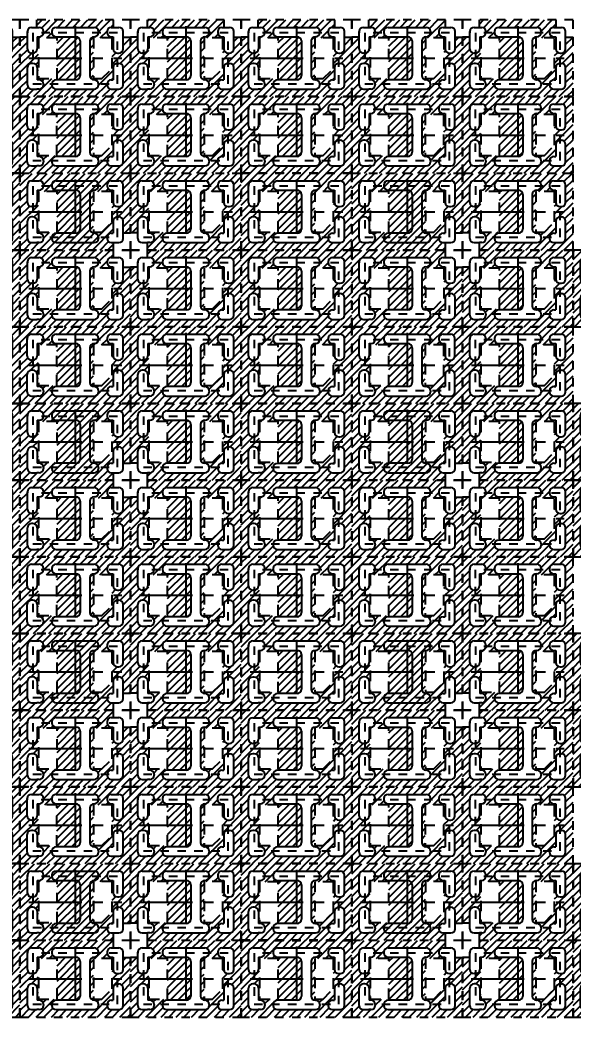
# Model space of a CAD drawing. Extents: x -1398 to -1114, y 27 to 158.
# Drawn here: x -1351.11 to -1344.58, y 118.61 to 130.37 of the extents above; entities that cross this region are included whole.
import ezdxf

# ---------------------------------------------------------------- set-up
doc = ezdxf.new("R2010")
doc.units = 0
doc.header["$LTSCALE"] = 0.5
for name, pattern in [('CENTER', [2, 1.25, -0.25, 0.25, -0.25]), ('HIDDEN', [0.375, 0.25, -0.125]), ('HIDDEN2', [0.1875, 0.125, -0.0625])]:
    doc.linetypes.add(name, pattern=pattern)
for name, color, linetype in [('B', 5, 'Continuous'), ('C', 1, 'CENTER'), ('DIM', 7, 'Continuous'), ('H', 4, 'HIDDEN'), ('hatch', 7, 'CENTER'), ('HATCH O-L', 7, 'HIDDEN2'), ('PACKAGE OL', 51, 'HIDDEN2'), ('圖', 7, 'Continuous')]:
    doc.layers.add(name, color=color, linetype=linetype)
doc.styles.get("Standard").update_dxf_attribs({"font": 'ROMANS.SHX'})
doc.dimstyles.new('DIM 1', dxfattribs={"dimtxt": 1.5, "dimasz": 1.5, "dimexe": 1.5, "dimexo": 1.5, "dimgap": 1.5, "dimtad": 0, "dimtih": 1, "dimtoh": 1, "dimdec": 4, "dimzin": 1, "dimdsep": 46, "dimtxsty": 'STANDARD', "dimcen": 1.5, "dimclrd": 256, "dimclre": 256, "dimclrt": 256, "dimadec": 0, "dimazin": 2, "dimtfac": 1, "dimtdec": 4, "dimtmove": 0, "dimatfit": 3, "dimfxl": 1, "dimarcsym": 0})

# ---------------------------------------------------------------- blocks, each defined once
blk = doc.blocks.new('*D8')
at = {"layer": 'Defpoints', "color": 0, "transparency": 16777216}
for p in [(51.758, -773.897), (9.016, -811.397), (22.557, -811.397)]:
    blk.add_point(p, dxfattribs=at)
at = {"layer": 'DIM', "lineweight": -2, "transparency": 16777216}
blk.add_line((21.057, -811.397), (9.016, -811.397), dxfattribs=at)
at = {"layer": 'DIM', "color": 0, "transparency": 16777216, "insert": (3.801, -811.397), "char_height": 1.5, "attachment_point": 5}
blk.add_mtext('37.500', dxfattribs=at)
blk = doc.blocks.new('*D10')
at = {"layer": 'Defpoints', "color": 0, "transparency": 16777216}
for p in [(51.758, -773.897), (9.018, -781.647), (17.883, -781.647)]:
    blk.add_point(p, dxfattribs=at)
at = {"layer": 'DIM', "lineweight": -2, "transparency": 16777216}
blk.add_line((16.383, -781.647), (9.018, -781.647), dxfattribs=at)
at = {"layer": 'DIM', "color": 0, "transparency": 16777216, "insert": (4.518, -781.647), "char_height": 1.5, "attachment_point": 5}
blk.add_mtext('7.750', dxfattribs=at)
blk = doc.blocks.new('*D11')
at = {"layer": 'Defpoints', "color": 0, "transparency": 16777216}
for p in [(51.758, -773.897), (9.127, -797.647), (17.883, -797.647)]:
    blk.add_point(p, dxfattribs=at)
at = {"layer": 'DIM', "lineweight": -2, "transparency": 16777216}
blk.add_line((16.383, -797.647), (9.127, -797.647), dxfattribs=at)
at = {"layer": 'DIM', "color": 0, "transparency": 16777216, "insert": (3.912, -797.647), "char_height": 1.5, "attachment_point": 5}
blk.add_mtext('23.750', dxfattribs=at)
blk = doc.blocks.new('*D12')
at = {"layer": 'Defpoints', "color": 0, "transparency": 16777216}
for p in [(51.758, -773.897), (8.976, -803.897), (17.883, -803.897)]:
    blk.add_point(p, dxfattribs=at)
at = {"layer": 'DIM', "lineweight": -2, "transparency": 16777216}
blk.add_line((16.383, -803.897), (8.976, -803.897), dxfattribs=at)
at = {"layer": 'DIM', "color": 0, "transparency": 16777216, "insert": (3.762, -803.897), "char_height": 1.5, "attachment_point": 5}
blk.add_mtext('30.000', dxfattribs=at)
blk = doc.blocks.new('*D13')
at = {"layer": 'Defpoints', "color": 0, "transparency": 16777216}
for p in [(51.758, -773.897), (8.838, -818.897), (17.883, -818.897)]:
    blk.add_point(p, dxfattribs=at)
at = {"layer": 'DIM', "lineweight": -2, "transparency": 16777216}
blk.add_line((16.383, -818.897), (8.838, -818.897), dxfattribs=at)
at = {"layer": 'DIM', "color": 0, "transparency": 16777216, "insert": (3.623, -818.897), "char_height": 1.5, "attachment_point": 5}
blk.add_mtext('45.000', dxfattribs=at)
blk = doc.blocks.new('*D14')
at = {"layer": 'Defpoints', "color": 0, "transparency": 16777216}
for p in [(51.758, -773.897), (9.115, -825.147), (17.883, -825.147)]:
    blk.add_point(p, dxfattribs=at)
at = {"layer": 'DIM', "lineweight": -2, "transparency": 16777216}
blk.add_line((16.383, -825.147), (9.115, -825.147), dxfattribs=at)
at = {"layer": 'DIM', "color": 0, "transparency": 16777216, "insert": (3.901, -825.147), "char_height": 1.5, "attachment_point": 5}
blk.add_mtext('51.250', dxfattribs=at)
blk = doc.blocks.new('*D15')
at = {"layer": 'Defpoints', "color": 0, "transparency": 16777216}
for p in [(51.758, -773.897), (8.92, -841.147), (17.883, -841.147)]:
    blk.add_point(p, dxfattribs=at)
at = {"layer": 'DIM', "lineweight": -2, "transparency": 16777216}
blk.add_line((16.383, -841.147), (8.92, -841.147), dxfattribs=at)
at = {"layer": 'DIM', "color": 0, "transparency": 16777216, "insert": (3.742, -841.147), "char_height": 1.5, "attachment_point": 5}
blk.add_mtext('67.250', dxfattribs=at)
blk = doc.blocks.new('*D16')
at = {"layer": 'Defpoints', "color": 0, "transparency": 16777216}
for p in [(51.758, -773.897), (9.166, -848.897), (50.758, -848.897)]:
    blk.add_point(p, dxfattribs=at)
at = {"layer": 'DIM', "lineweight": -2, "transparency": 16777216}
blk.add_line((49.258, -848.897), (9.166, -848.897), dxfattribs=at)
at = {"layer": 'DIM', "color": 0, "transparency": 16777216, "insert": (3.951, -848.897), "char_height": 1.5, "attachment_point": 5}
blk.add_mtext('75.000', dxfattribs=at)
blk = doc.blocks.new('*D30')
at = {"layer": 'Defpoints', "color": 0, "transparency": 16777216}
for p in [(51.758, -773.897), (18.772, -850.397), (8.916, -851.747)]:
    blk.add_point(p, dxfattribs=at)
at = {"layer": 'DIM', "lineweight": -2, "transparency": 16777216}
for p, q in [((14.916, -850.397), (11.916, -851.747)), ((17.272, -850.397), (14.916, -850.397)), ((11.916, -851.747), (8.916, -851.747))]:
    blk.add_line(p, q, dxfattribs=at)
at = {"layer": 'DIM', "transparency": 16777216, "insert": (3.701, -851.747), "char_height": 1.5, "attachment_point": 5}
blk.add_mtext('76.500', dxfattribs=at)
blk = doc.blocks.new('*D34')
at = {"layer": 'Defpoints', "color": 0, "transparency": 16777216}
for p in [(51.758, -759.4), (51.758, -771.992), (51.758, -810.492)]:
    blk.add_point(p, dxfattribs=at)
at = {"layer": 'DIM', "lineweight": -2, "transparency": 16777216}
blk.add_line((51.758, -770.492), (51.758, -759.4), dxfattribs=at)
at = {"layer": 'DIM', "transparency": 16777216, "insert": (51.758, -754.9), "char_height": 1.5, "attachment_point": 5, "rotation": 90}
blk.add_mtext('0.000', dxfattribs=at)
blk = doc.blocks.new('DFN1006-2L PACKAGE')
at = {"layer": 'hatch'}
h = blk.add_hatch(dxfattribs=at)
h.set_pattern_fill('ANSI31', color=256, scale=0.02)
h.set_pattern_definition([(45, (528.53349, -41.65396), (-0.0449012806, 0.0449012806), [])])
h.paths.add_polyline_path([(1.205, 0.102), (-0.1, 0.102), (-0.1, -0.803), (1.205, -0.803)])
h.paths.add_polyline_path([(0.037, -0.411), (0.053, -0.411, -0.414214), (0.103, -0.461), (0.103, -0.605), (0.127, -0.605, -0.414214), (0.177, -0.655), (0.177, -0.666, -0.414214), (0.127, -0.716), (0.1, -0.716), (0.037, -0.716, -0.414214), (-0.013, -0.666), (-0.013, -0.461, -0.414214)], flags=16)
h.paths.add_polyline_path([(-0.013, -0.241), (-0.013, -0.036, -0.414214), (0.037, 0.014), (0.127, 0.014, -0.414214), (0.177, -0.036), (0.177, -0.047, -0.414214), (0.127, -0.097), (0.103, -0.097), (0.103, -0.241, -0.414214), (0.053, -0.291), (0.037, -0.291, -0.414214)], flags=16)
h.paths.add_polyline_path([(0.117, -0.111), (0.337, -0.111), (0.337, -0.591), (0.117, -0.591)], flags=16)
h.paths.add_polyline_path([(0.327, -0.605), (0.561, -0.605, 0.414214), (0.611, -0.555), (0.611, -0.147, 0.414214), (0.561, -0.097), (0.327, -0.097, -0.414214), (0.277, -0.047), (0.277, -0.036, -0.414214), (0.327, 0.014), (0.777, 0.014, -0.414214), (0.827, -0.036), (0.827, -0.047, -0.414214), (0.777, -0.097), (0.774, -0.097, 0.414214), (0.724, -0.147), (0.724, -0.555, 0.423299), (0.776, -0.605, -0.423025), (0.827, -0.655), (0.827, -0.666, -0.414214), (0.777, -0.716), (0.327, -0.716, -0.414214), (0.277, -0.666), (0.277, -0.655, -0.414214)], flags=16)
h.paths.add_polyline_path([(0.767, -0.111), (0.987, -0.111), (0.987, -0.471), (0.867, -0.591), (0.767, -0.591)], flags=16)
h.paths.add_polyline_path([(0.977, -0.605), (1.001, -0.605), (1.001, -0.461, -0.414214), (1.051, -0.411), (1.067, -0.411, -0.414214), (1.117, -0.461), (1.117, -0.666, -0.414214), (1.067, -0.716), (1.005, -0.716), (0.977, -0.716, -0.414214), (0.927, -0.666), (0.927, -0.655, -0.414214)], flags=16)
h.paths.add_polyline_path([(0.927, -0.047), (0.927, -0.036, -0.414214), (0.977, 0.014), (1.067, 0.014, -0.414214), (1.117, -0.036), (1.117, -0.241, -0.414214), (1.067, -0.291), (1.051, -0.291, -0.414214), (1.001, -0.241), (1.001, -0.097), (0.977, -0.097, -0.414214)], flags=16)
at = {"layer": 'B'}
for p, q in [((0.037, 0.014), (0.127, 0.014)), ((0.327, 0.014), (0.777, 0.014)), ((0.977, 0.014), (1.067, 0.014)), ((-0.013, -0.241), (-0.013, -0.036)), ((-0.013, -0.036), (-0.013, -0.05)), ((0.103, -0.097), (0.103, -0.241)), ((0.103, -0.097), (0.127, -0.097)), ((0.177, -0.036), (0.177, -0.047)), ((0.277, -0.036), (0.277, -0.047)), ((0.327, -0.097), (0.561, -0.097)), ((0.774, -0.097), (0.777, -0.097)), ((0.827, -0.036), (0.827, -0.047)), ((0.927, -0.036), (0.927, -0.047)), ((0.977, -0.097), (1.001, -0.097)), ((1.001, -0.097), (1.001, -0.241)), ((1.117, -0.241), (1.117, -0.036)), ((0.611, -0.147), (0.611, -0.555)), ((0.724, -0.147), (0.724, -0.555)), ((0.053, -0.291), (0.037, -0.291)), ((0.052, -0.291), (0.052, -0.291)), ((1.051, -0.291), (1.067, -0.291)), ((1.052, -0.291), (1.052, -0.291)), ((-0.013, -0.666), (-0.013, -0.461)), ((0.053, -0.411), (0.037, -0.411)), ((0.052, -0.411), (0.052, -0.411)), ((0.103, -0.461), (0.103, -0.605)), ((1.001, -0.461), (1.001, -0.605)), ((1.051, -0.411), (1.067, -0.411)), ((1.052, -0.411), (1.052, -0.411)), ((1.117, -0.666), (1.117, -0.461)), ((0.127, -0.605), (0.103, -0.605)), ((0.177, -0.655), (0.177, -0.666)), ((0.277, -0.655), (0.277, -0.666)), ((0.561, -0.605), (0.327, -0.605)), ((0.774, -0.605), (0.777, -0.605)), ((0.827, -0.655), (0.827, -0.666)), ((0.927, -0.655), (0.927, -0.666)), ((0.977, -0.605), (1.001, -0.605)), ((0.037, -0.716), (0.1, -0.716)), ((0.127, -0.716), (0.1, -0.716)), ((0.327, -0.716), (0.777, -0.716)), ((0.977, -0.716), (1.005, -0.716)), ((1.005, -0.716), (1.067, -0.716))]:
    blk.add_line(p, q, dxfattribs=at)
for centre, start, end in [((0.037, -0.036), 90, 180), ((0.127, -0.036), 0, 90), ((0.327, -0.036), 90, 180), ((0.777, -0.036), 0, 90), ((0.977, -0.036), 90, 180), ((1.067, -0.036), 0, 90), ((0.127, -0.047), 270, 0), ((0.327, -0.047), 180, 270), ((0.561, -0.147), 0, 90), ((0.774, -0.147), 90, 180), ((0.777, -0.047), 270, 0), ((0.977, -0.047), 180, 270), ((0.037, -0.241), 180, 270), ((0.053, -0.241), 270, 0), ((1.051, -0.241), 180, 270), ((1.067, -0.241), 270, 0), ((0.037, -0.461), 90, 180), ((0.053, -0.461), 0, 90), ((1.051, -0.461), 90, 180), ((1.067, -0.461), 0, 90), ((0.561, -0.555), 270, 0), ((0.774, -0.555), 180, 270), ((0.037, -0.666), 180, 270), ((0.127, -0.655), 0, 90), ((0.127, -0.666), 270, 0), ((0.327, -0.655), 90, 180), ((0.327, -0.666), 180, 270), ((0.777, -0.655), 0, 90), ((0.777, -0.666), 270, 0), ((0.977, -0.655), 90, 180), ((0.977, -0.666), 180, 270), ((1.067, -0.666), 270, 0)]:
    blk.add_arc(centre, 0.05, start, end, dxfattribs=at)
at = {"layer": 'C'}
for p, q in [((0.552, 0.029), (0.552, -0.731)), ((0.005, -0.351), (1.1, -0.351))]:
    blk.add_line(p, q, dxfattribs=at)
at = {"layer": 'H'}
for points in [[(0.337, -0.591), (0.337, -0.111), (0.117, -0.111), (0.117, -0.591)], [(0.867, -0.591), (0.987, -0.471), (0.987, -0.111), (0.767, -0.111), (0.767, -0.591)]]:
    blk.add_lwpolyline(points, close=True, dxfattribs=at)
at = {"layer": 'HATCH O-L'}
blk.add_lwpolyline([(-0.1, 0.102), (-0.1, -0.803), (1.205, -0.803), (1.205, 0.102), (-0.1, 0.102)], dxfattribs=at)
at = {"layer": 'PACKAGE OL'}
blk.add_lwpolyline([(1.052, -0.651), (1.052, -0.051), (0.052, -0.051), (0.052, -0.651)], close=True, dxfattribs=at)
blk = doc.blocks.new('2 UPPER CROSS REF')
at = {"layer": 'hatch'}
h = blk.add_hatch(dxfattribs=at)
h.set_pattern_fill('ANSI31', color=256, scale=0.02)
h.set_pattern_definition([(45, (581.53627, -37.999183), (-0.0449012806, 0.0449012806), [])])
h.paths.add_polyline_path([(-0.375, 0.315), (-0.375, 0.304, -0.414214), (-0.425, 0.254), (-0.449, 0.254), (-0.449, 0.11, -0.414214), (-0.499, 0.06), (-0.515, 0.06, -0.414214), (-0.565, 0.11), (-0.565, 0.251), (-0.652, 0.251), (-0.652, -0.452), (0.652, -0.452), (0.652, 0.251), (0.565, 0.251), (0.565, 0.11, -0.414214), (0.515, 0.06), (0.499, 0.06, -0.414214), (0.449, 0.11), (0.449, 0.254), (0.425, 0.254, -0.414214), (0.375, 0.304), (0.375, 0.315, -0.414214), (0.425, 0.365), (0.452, 0.365), (0.452, 0.452), (-0.452, 0.452), (-0.452, 0.365), (-0.425, 0.365, -0.414214)])
h.paths.add_polyline_path([(-0.225, 0.365), (0.225, 0.365, -0.414214), (0.275, 0.315), (0.275, 0.304, -0.414214), (0.225, 0.254), (0.222, 0.254, 0.414214), (0.172, 0.204), (0.172, -0.204, 0.423299), (0.224, -0.254, -0.423025), (0.275, -0.304), (0.275, -0.315, -0.414214), (0.225, -0.365), (-0.225, -0.365, -0.414214), (-0.275, -0.315), (-0.275, -0.304, -0.414214), (-0.225, -0.254), (0.009, -0.254, 0.414214), (0.059, -0.204), (0.059, 0.204, 0.414214), (0.009, 0.254), (-0.225, 0.254, -0.414214), (-0.275, 0.304), (-0.275, 0.315, -0.414214)], flags=16)
h.paths.add_polyline_path([(-0.215, 0.24), (-0.215, -0.24), (-0.435, -0.24), (-0.435, 0.24)], flags=16)
h.paths.add_polyline_path([(-0.449, -0.11), (-0.449, -0.254), (-0.425, -0.254, -0.414214), (-0.375, -0.304), (-0.375, -0.315, -0.414214), (-0.425, -0.365), (-0.452, -0.365), (-0.515, -0.365, -0.414214), (-0.565, -0.315), (-0.565, -0.11, -0.414214), (-0.515, -0.06), (-0.499, -0.06, -0.414214)], flags=16)
h.paths.add_polyline_path([(0.215, 0.24), (0.435, 0.24), (0.435, -0.12), (0.315, -0.24), (0.215, -0.24)], flags=16)
h.paths.add_polyline_path([(0.499, -0.06), (0.515, -0.06, -0.414214), (0.565, -0.11), (0.565, -0.315, -0.414214), (0.515, -0.365), (0.452, -0.365), (0.425, -0.365, -0.414214), (0.375, -0.315), (0.375, -0.304, -0.414214), (0.425, -0.254), (0.449, -0.254), (0.449, -0.11, -0.414214)], flags=16)
at = {"layer": 'B'}
for p, q in [((-0.515, 0.365), (-0.425, 0.365)), ((-0.225, 0.365), (0.225, 0.365)), ((0.425, 0.365), (0.515, 0.365)), ((-0.565, 0.11), (-0.565, 0.315)), ((-0.565, 0.315), (-0.565, 0.301)), ((-0.449, 0.254), (-0.449, 0.11)), ((-0.449, 0.254), (-0.425, 0.254)), ((-0.375, 0.315), (-0.375, 0.304)), ((-0.275, 0.315), (-0.275, 0.304)), ((-0.225, 0.254), (0.009, 0.254)), ((0.222, 0.254), (0.225, 0.254)), ((0.275, 0.315), (0.275, 0.304)), ((0.375, 0.315), (0.375, 0.304)), ((0.425, 0.254), (0.449, 0.254)), ((0.449, 0.254), (0.449, 0.11)), ((0.565, 0.11), (0.565, 0.315)), ((0.059, 0.204), (0.059, -0.204)), ((0.172, 0.204), (0.172, -0.204)), ((-0.499, 0.06), (-0.515, 0.06)), ((-0.5, 0.06), (-0.5, 0.06)), ((0.499, 0.06), (0.515, 0.06)), ((0.5, 0.06), (0.5, 0.06)), ((-0.565, -0.315), (-0.565, -0.11)), ((-0.499, -0.06), (-0.515, -0.06)), ((-0.5, -0.06), (-0.5, -0.06)), ((-0.449, -0.11), (-0.449, -0.254)), ((0.449, -0.11), (0.449, -0.254)), ((0.499, -0.06), (0.515, -0.06)), ((0.5, -0.06), (0.5, -0.06)), ((0.565, -0.315), (0.565, -0.11)), ((-0.425, -0.254), (-0.449, -0.254)), ((-0.375, -0.304), (-0.375, -0.315)), ((-0.275, -0.304), (-0.275, -0.315)), ((0.009, -0.254), (-0.225, -0.254)), ((0.222, -0.254), (0.225, -0.254)), ((0.275, -0.304), (0.275, -0.315)), ((0.375, -0.304), (0.375, -0.315)), ((0.425, -0.254), (0.449, -0.254)), ((-0.515, -0.365), (-0.452, -0.365)), ((-0.425, -0.365), (-0.452, -0.365)), ((-0.225, -0.365), (0.225, -0.365)), ((0.425, -0.365), (0.452, -0.365)), ((0.452, -0.365), (0.515, -0.365))]:
    blk.add_line(p, q, dxfattribs=at)
for centre, start, end in [((-0.515, 0.315), 90, 180), ((-0.425, 0.315), 0, 90), ((-0.225, 0.315), 90, 180), ((0.225, 0.315), 0, 90), ((0.425, 0.315), 90, 180), ((0.515, 0.315), 0, 90), ((-0.425, 0.304), 270, 0), ((-0.225, 0.304), 180, 270), ((0.009, 0.204), 0, 90), ((0.222, 0.204), 90, 180), ((0.225, 0.304), 270, 0), ((0.425, 0.304), 180, 270), ((-0.515, 0.11), 180, 270), ((-0.499, 0.11), 270, 0), ((0.499, 0.11), 180, 270), ((0.515, 0.11), 270, 0), ((-0.515, -0.11), 90, 180), ((-0.499, -0.11), 0, 90), ((0.499, -0.11), 90, 180), ((0.515, -0.11), 0, 90), ((0.009, -0.204), 270, 0), ((0.222, -0.204), 180, 270), ((-0.515, -0.315), 180, 270), ((-0.425, -0.304), 0, 90), ((-0.425, -0.315), 270, 0), ((-0.225, -0.304), 90, 180), ((-0.225, -0.315), 180, 270), ((0.225, -0.304), 0, 90), ((0.225, -0.315), 270, 0), ((0.425, -0.304), 90, 180), ((0.425, -0.315), 180, 270), ((0.515, -0.315), 270, 0)]:
    blk.add_arc(centre, 0.05, start, end, dxfattribs=at)
at = {"layer": 'C'}
for p, q in [((0, 0.38), (0, -0.38)), ((-0.548, 0), (0.548, 0))]:
    blk.add_line(p, q, dxfattribs=at)
at = {"layer": 'H', "color": 6}
for p, q in [((-0.452, 0.365), (-0.452, 0.452)), ((0.452, 0.365), (0.452, 0.452)), ((-0.565, 0.251), (-0.652, 0.251)), ((0.565, 0.251), (0.652, 0.251))]:
    blk.add_line(p, q, dxfattribs=at)
at = {"layer": 'H'}
for points in [[(-0.215, -0.24), (-0.215, 0.24), (-0.435, 0.24), (-0.435, -0.24)], [(0.315, -0.24), (0.435, -0.12), (0.435, 0.24), (0.215, 0.24), (0.215, -0.24)]]:
    blk.add_lwpolyline(points, close=True, dxfattribs=at)
at = {"layer": 'HATCH O-L'}
blk.add_lwpolyline([(-0.652, 0.452), (-0.652, -0.452), (0.652, -0.452), (0.652, 0.452), (-0.652, 0.452)], dxfattribs=at)
at = {"layer": 'PACKAGE OL'}
blk.add_lwpolyline([(0.5, -0.3), (0.5, 0.3), (-0.5, 0.3), (-0.5, -0.3)], close=True, dxfattribs=at)
blk = doc.blocks.new('UPPER RIGHT CROSS')
at = {"layer": 'hatch'}
h = blk.add_hatch(dxfattribs=at)
h.set_pattern_fill('ANSI31', color=256, scale=0.02)
h.set_pattern_definition([(45, (579.97371, -40.20884), (-0.0449012806, 0.0449012806), [])])
h.paths.add_polyline_path([(-0.652, 0.452), (-0.652, -0.452), (0.652, -0.452), (0.652, 0.251), (0.565, 0.251), (0.565, 0.11, -0.414214), (0.515, 0.06), (0.499, 0.06, -0.414214), (0.449, 0.11), (0.449, 0.254), (0.425, 0.254, -0.414214), (0.375, 0.304), (0.375, 0.315, -0.414214), (0.425, 0.365), (0.452, 0.365), (0.452, 0.452)])
h.paths.add_polyline_path([(-0.375, 0.315), (-0.375, 0.304, -0.414214), (-0.425, 0.254), (-0.449, 0.254), (-0.449, 0.11, -0.414214), (-0.499, 0.06), (-0.515, 0.06, -0.414214), (-0.565, 0.11), (-0.565, 0.315, -0.414214), (-0.515, 0.365), (-0.425, 0.365, -0.414214)], flags=16)
h.paths.add_polyline_path([(-0.225, 0.365), (0.225, 0.365, -0.414214), (0.275, 0.315), (0.275, 0.304, -0.414214), (0.225, 0.254), (0.222, 0.254, 0.414214), (0.172, 0.204), (0.172, -0.204, 0.423299), (0.224, -0.254, -0.423025), (0.275, -0.304), (0.275, -0.315, -0.414214), (0.225, -0.365), (-0.225, -0.365, -0.414214), (-0.275, -0.315), (-0.275, -0.304, -0.414214), (-0.225, -0.254), (0.009, -0.254, 0.414214), (0.059, -0.204), (0.059, 0.204, 0.414214), (0.009, 0.254), (-0.225, 0.254, -0.414214), (-0.275, 0.304), (-0.275, 0.315, -0.414214)], flags=16)
h.paths.add_polyline_path([(-0.215, 0.24), (-0.215, -0.24), (-0.435, -0.24), (-0.435, 0.24)], flags=16)
h.paths.add_polyline_path([(-0.449, -0.11), (-0.449, -0.254), (-0.425, -0.254, -0.414214), (-0.375, -0.304), (-0.375, -0.315, -0.414214), (-0.425, -0.365), (-0.452, -0.365), (-0.515, -0.365, -0.414214), (-0.565, -0.315), (-0.565, -0.11, -0.414214), (-0.515, -0.06), (-0.499, -0.06, -0.414214)], flags=16)
h.paths.add_polyline_path([(0.215, 0.24), (0.435, 0.24), (0.435, -0.12), (0.315, -0.24), (0.215, -0.24)], flags=16)
h.paths.add_polyline_path([(0.499, -0.06), (0.515, -0.06, -0.414214), (0.565, -0.11), (0.565, -0.315, -0.414214), (0.515, -0.365), (0.452, -0.365), (0.425, -0.365, -0.414214), (0.375, -0.315), (0.375, -0.304, -0.414214), (0.425, -0.254), (0.449, -0.254), (0.449, -0.11, -0.414214)], flags=16)
at = {"layer": 'B'}
for p, q in [((-0.515, 0.365), (-0.425, 0.365)), ((-0.225, 0.365), (0.225, 0.365)), ((0.425, 0.365), (0.515, 0.365)), ((-0.565, 0.11), (-0.565, 0.315)), ((-0.565, 0.315), (-0.565, 0.301)), ((-0.449, 0.254), (-0.449, 0.11)), ((-0.449, 0.254), (-0.425, 0.254)), ((-0.375, 0.315), (-0.375, 0.304)), ((-0.275, 0.315), (-0.275, 0.304)), ((-0.225, 0.254), (0.009, 0.254)), ((0.222, 0.254), (0.225, 0.254)), ((0.275, 0.315), (0.275, 0.304)), ((0.375, 0.315), (0.375, 0.304)), ((0.425, 0.254), (0.449, 0.254)), ((0.449, 0.254), (0.449, 0.11)), ((0.565, 0.11), (0.565, 0.315)), ((0.059, 0.204), (0.059, -0.204)), ((0.172, 0.204), (0.172, -0.204)), ((-0.499, 0.06), (-0.515, 0.06)), ((-0.5, 0.06), (-0.5, 0.06)), ((0.499, 0.06), (0.515, 0.06)), ((0.5, 0.06), (0.5, 0.06)), ((-0.565, -0.315), (-0.565, -0.11)), ((-0.499, -0.06), (-0.515, -0.06)), ((-0.5, -0.06), (-0.5, -0.06)), ((-0.449, -0.11), (-0.449, -0.254)), ((0.449, -0.11), (0.449, -0.254)), ((0.499, -0.06), (0.515, -0.06)), ((0.5, -0.06), (0.5, -0.06)), ((0.565, -0.315), (0.565, -0.11)), ((-0.425, -0.254), (-0.449, -0.254)), ((-0.375, -0.304), (-0.375, -0.315)), ((-0.275, -0.304), (-0.275, -0.315)), ((0.009, -0.254), (-0.225, -0.254)), ((0.222, -0.254), (0.225, -0.254)), ((0.275, -0.304), (0.275, -0.315)), ((0.375, -0.304), (0.375, -0.315)), ((0.425, -0.254), (0.449, -0.254)), ((-0.515, -0.365), (-0.452, -0.365)), ((-0.425, -0.365), (-0.452, -0.365)), ((-0.225, -0.365), (0.225, -0.365)), ((0.425, -0.365), (0.452, -0.365)), ((0.452, -0.365), (0.515, -0.365))]:
    blk.add_line(p, q, dxfattribs=at)
for centre, start, end in [((-0.515, 0.315), 90, 180), ((-0.425, 0.315), 0, 90), ((-0.225, 0.315), 90, 180), ((0.225, 0.315), 0, 90), ((0.425, 0.315), 90, 180), ((0.515, 0.315), 0, 90), ((-0.425, 0.304), 270, 0), ((-0.225, 0.304), 180, 270), ((0.009, 0.204), 0, 90), ((0.222, 0.204), 90, 180), ((0.225, 0.304), 270, 0), ((0.425, 0.304), 180, 270), ((-0.515, 0.11), 180, 270), ((-0.499, 0.11), 270, 0), ((0.499, 0.11), 180, 270), ((0.515, 0.11), 270, 0), ((-0.515, -0.11), 90, 180), ((-0.499, -0.11), 0, 90), ((0.499, -0.11), 90, 180), ((0.515, -0.11), 0, 90), ((0.009, -0.204), 270, 0), ((0.222, -0.204), 180, 270), ((-0.515, -0.315), 180, 270), ((-0.425, -0.304), 0, 90), ((-0.425, -0.315), 270, 0), ((-0.225, -0.304), 90, 180), ((-0.225, -0.315), 180, 270), ((0.225, -0.304), 0, 90), ((0.225, -0.315), 270, 0), ((0.425, -0.304), 90, 180), ((0.425, -0.315), 180, 270), ((0.515, -0.315), 270, 0)]:
    blk.add_arc(centre, 0.05, start, end, dxfattribs=at)
at = {"layer": 'C'}
for p, q in [((0, 0.38), (0, -0.38)), ((-0.548, 0), (0.548, 0))]:
    blk.add_line(p, q, dxfattribs=at)
at = {"layer": 'H', "color": 6}
for p, q in [((0.452, 0.365), (0.452, 0.452)), ((0.565, 0.251), (0.652, 0.251))]:
    blk.add_line(p, q, dxfattribs=at)
at = {"layer": 'H'}
for points in [[(-0.215, -0.24), (-0.215, 0.24), (-0.435, 0.24), (-0.435, -0.24)], [(0.315, -0.24), (0.435, -0.12), (0.435, 0.24), (0.215, 0.24), (0.215, -0.24)]]:
    blk.add_lwpolyline(points, close=True, dxfattribs=at)
at = {"layer": 'HATCH O-L'}
blk.add_lwpolyline([(-0.652, 0.452), (-0.652, -0.452), (0.652, -0.452), (0.652, 0.452), (-0.652, 0.452)], dxfattribs=at)
at = {"layer": 'PACKAGE OL'}
blk.add_lwpolyline([(0.5, -0.3), (0.5, 0.3), (-0.5, 0.3), (-0.5, -0.3)], close=True, dxfattribs=at)
blk = doc.blocks.new('UPPER LEFT CROSS')
at = {"layer": 'hatch'}
h = blk.add_hatch(dxfattribs=at)
h.set_pattern_fill('ANSI31', color=256, scale=0.02)
h.set_pattern_definition([(45, (581.53627, -40.20884), (-0.0449012806, 0.0449012806), [])])
h.paths.add_polyline_path([(-0.452, 0.452), (-0.452, 0.365), (-0.425, 0.365, -0.414214), (-0.375, 0.315), (-0.375, 0.304, -0.414214), (-0.425, 0.254), (-0.449, 0.254), (-0.449, 0.11, -0.414214), (-0.499, 0.06), (-0.515, 0.06, -0.414214), (-0.565, 0.11), (-0.565, 0.251), (-0.652, 0.251), (-0.652, -0.452), (0.652, -0.452), (0.652, 0.452)])
h.paths.add_polyline_path([(-0.225, 0.365), (0.225, 0.365, -0.414214), (0.275, 0.315), (0.275, 0.304, -0.414214), (0.225, 0.254), (0.222, 0.254, 0.414214), (0.172, 0.204), (0.172, -0.204, 0.423299), (0.224, -0.254, -0.423025), (0.275, -0.304), (0.275, -0.315, -0.414214), (0.225, -0.365), (-0.225, -0.365, -0.414214), (-0.275, -0.315), (-0.275, -0.304, -0.414214), (-0.225, -0.254), (0.009, -0.254, 0.414214), (0.059, -0.204), (0.059, 0.204, 0.414214), (0.009, 0.254), (-0.225, 0.254, -0.414214), (-0.275, 0.304), (-0.275, 0.315, -0.414214)], flags=16)
h.paths.add_polyline_path([(-0.215, 0.24), (-0.215, -0.24), (-0.435, -0.24), (-0.435, 0.24)], flags=16)
h.paths.add_polyline_path([(-0.449, -0.11), (-0.449, -0.254), (-0.425, -0.254, -0.414214), (-0.375, -0.304), (-0.375, -0.315, -0.414214), (-0.425, -0.365), (-0.452, -0.365), (-0.515, -0.365, -0.414214), (-0.565, -0.315), (-0.565, -0.11, -0.414214), (-0.515, -0.06), (-0.499, -0.06, -0.414214)], flags=16)
h.paths.add_polyline_path([(0.215, 0.24), (0.435, 0.24), (0.435, -0.12), (0.315, -0.24), (0.215, -0.24)], flags=16)
h.paths.add_polyline_path([(0.425, 0.365), (0.515, 0.365, -0.414214), (0.565, 0.315), (0.565, 0.11, -0.414214), (0.515, 0.06), (0.499, 0.06, -0.414214), (0.449, 0.11), (0.449, 0.254), (0.425, 0.254, -0.414214), (0.375, 0.304), (0.375, 0.315, -0.414214)], flags=16)
h.paths.add_polyline_path([(0.499, -0.06), (0.515, -0.06, -0.414214), (0.565, -0.11), (0.565, -0.315, -0.414214), (0.515, -0.365), (0.452, -0.365), (0.425, -0.365, -0.414214), (0.375, -0.315), (0.375, -0.304, -0.414214), (0.425, -0.254), (0.449, -0.254), (0.449, -0.11, -0.414214)], flags=16)
at = {"layer": 'B'}
for p, q in [((-0.515, 0.365), (-0.425, 0.365)), ((-0.225, 0.365), (0.225, 0.365)), ((0.425, 0.365), (0.515, 0.365)), ((-0.565, 0.11), (-0.565, 0.315)), ((-0.565, 0.315), (-0.565, 0.301)), ((-0.449, 0.254), (-0.449, 0.11)), ((-0.449, 0.254), (-0.425, 0.254)), ((-0.375, 0.315), (-0.375, 0.304)), ((-0.275, 0.315), (-0.275, 0.304)), ((-0.225, 0.254), (0.009, 0.254)), ((0.222, 0.254), (0.225, 0.254)), ((0.275, 0.315), (0.275, 0.304)), ((0.375, 0.315), (0.375, 0.304)), ((0.425, 0.254), (0.449, 0.254)), ((0.449, 0.254), (0.449, 0.11)), ((0.565, 0.11), (0.565, 0.315)), ((0.059, 0.204), (0.059, -0.204)), ((0.172, 0.204), (0.172, -0.204)), ((-0.499, 0.06), (-0.515, 0.06)), ((-0.5, 0.06), (-0.5, 0.06)), ((0.499, 0.06), (0.515, 0.06)), ((0.5, 0.06), (0.5, 0.06)), ((-0.565, -0.315), (-0.565, -0.11)), ((-0.499, -0.06), (-0.515, -0.06)), ((-0.5, -0.06), (-0.5, -0.06)), ((-0.449, -0.11), (-0.449, -0.254)), ((0.449, -0.11), (0.449, -0.254)), ((0.499, -0.06), (0.515, -0.06)), ((0.5, -0.06), (0.5, -0.06)), ((0.565, -0.315), (0.565, -0.11)), ((-0.425, -0.254), (-0.449, -0.254)), ((-0.375, -0.304), (-0.375, -0.315)), ((-0.275, -0.304), (-0.275, -0.315)), ((0.009, -0.254), (-0.225, -0.254)), ((0.222, -0.254), (0.225, -0.254)), ((0.275, -0.304), (0.275, -0.315)), ((0.375, -0.304), (0.375, -0.315)), ((0.425, -0.254), (0.449, -0.254)), ((-0.515, -0.365), (-0.452, -0.365)), ((-0.425, -0.365), (-0.452, -0.365)), ((-0.225, -0.365), (0.225, -0.365)), ((0.425, -0.365), (0.452, -0.365)), ((0.452, -0.365), (0.515, -0.365))]:
    blk.add_line(p, q, dxfattribs=at)
for centre, start, end in [((-0.515, 0.315), 90, 180), ((-0.425, 0.315), 0, 90), ((-0.225, 0.315), 90, 180), ((0.225, 0.315), 0, 90), ((0.425, 0.315), 90, 180), ((0.515, 0.315), 0, 90), ((-0.425, 0.304), 270, 0), ((-0.225, 0.304), 180, 270), ((0.009, 0.204), 0, 90), ((0.222, 0.204), 90, 180), ((0.225, 0.304), 270, 0), ((0.425, 0.304), 180, 270), ((-0.515, 0.11), 180, 270), ((-0.499, 0.11), 270, 0), ((0.499, 0.11), 180, 270), ((0.515, 0.11), 270, 0), ((-0.515, -0.11), 90, 180), ((-0.499, -0.11), 0, 90), ((0.499, -0.11), 90, 180), ((0.515, -0.11), 0, 90), ((0.009, -0.204), 270, 0), ((0.222, -0.204), 180, 270), ((-0.515, -0.315), 180, 270), ((-0.425, -0.304), 0, 90), ((-0.425, -0.315), 270, 0), ((-0.225, -0.304), 90, 180), ((-0.225, -0.315), 180, 270), ((0.225, -0.304), 0, 90), ((0.225, -0.315), 270, 0), ((0.425, -0.304), 90, 180), ((0.425, -0.315), 180, 270), ((0.515, -0.315), 270, 0)]:
    blk.add_arc(centre, 0.05, start, end, dxfattribs=at)
at = {"layer": 'C'}
for p, q in [((0, 0.38), (0, -0.38)), ((-0.548, 0), (0.548, 0))]:
    blk.add_line(p, q, dxfattribs=at)
at = {"layer": 'H', "color": 6}
for p, q in [((-0.452, 0.365), (-0.452, 0.452)), ((-0.565, 0.251), (-0.652, 0.251))]:
    blk.add_line(p, q, dxfattribs=at)
at = {"layer": 'H'}
for points in [[(-0.215, -0.24), (-0.215, 0.24), (-0.435, 0.24), (-0.435, -0.24)], [(0.315, -0.24), (0.435, -0.12), (0.435, 0.24), (0.215, 0.24), (0.215, -0.24)]]:
    blk.add_lwpolyline(points, close=True, dxfattribs=at)
at = {"layer": 'HATCH O-L'}
blk.add_lwpolyline([(-0.652, 0.452), (-0.652, -0.452), (0.652, -0.452), (0.652, 0.452), (-0.652, 0.452)], dxfattribs=at)
at = {"layer": 'PACKAGE OL'}
blk.add_lwpolyline([(0.5, -0.3), (0.5, 0.3), (-0.5, 0.3), (-0.5, -0.3)], close=True, dxfattribs=at)
blk = doc.blocks.new('LOWER LEFT CROSS')
at = {"layer": 'hatch'}
h = blk.add_hatch(dxfattribs=at)
h.set_pattern_fill('ANSI31', color=256, scale=0.02)
h.set_pattern_definition([(45, (581.53627, -39.15142), (-0.0449012806, 0.0449012806), [])])
h.paths.add_polyline_path([(-0.215, -0.24), (-0.435, -0.24), (-0.435, 0.24), (-0.215, 0.24)], flags=16)
h.paths.add_polyline_path([(0.215, 0.24), (0.435, 0.24), (0.435, -0.12), (0.315, -0.24), (0.215, -0.24)], flags=16)
h.paths.add_polyline_path([(-0.425, 0.254), (-0.449, 0.254), (-0.449, 0.11, -0.414214), (-0.499, 0.06), (-0.515, 0.06, -0.414214), (-0.565, 0.11), (-0.565, 0.315, -0.414214), (-0.515, 0.365), (-0.425, 0.365, -0.414214), (-0.375, 0.315), (-0.375, 0.304, -0.414214)], flags=16)
h.paths.add_polyline_path([(-0.449, -0.11), (-0.449, -0.254), (-0.425, -0.254, -0.414214), (-0.375, -0.304), (-0.375, -0.315, -0.414214), (-0.425, -0.365), (-0.452, -0.365), (-0.515, -0.365, -0.414214), (-0.565, -0.315), (-0.565, -0.11, -0.414214), (-0.515, -0.06), (-0.499, -0.06, -0.414214)], flags=16)
h.paths.add_polyline_path([(0.375, 0.304), (0.375, 0.315, -0.414214), (0.425, 0.365), (0.515, 0.365, -0.414214), (0.565, 0.315), (0.565, 0.11, -0.414214), (0.515, 0.06), (0.499, 0.06, -0.414214), (0.449, 0.11), (0.449, 0.254), (0.425, 0.254, -0.414214)], flags=16)
h.paths.add_polyline_path([(0.499, -0.06), (0.515, -0.06, -0.414214), (0.565, -0.11), (0.565, -0.315, -0.414214), (0.515, -0.365), (0.452, -0.365), (0.425, -0.365, -0.414214), (0.375, -0.315), (0.375, -0.304, -0.414214), (0.425, -0.254), (0.449, -0.254), (0.449, -0.11, -0.414214)], flags=16)
h.paths.add_polyline_path([(-0.652, 0.452), (-0.652, -0.452), (0.452, -0.452), (0.452, -0.365), (0.515, -0.365, 0.414214), (0.565, -0.315), (0.565, -0.251), (0.652, -0.251), (0.652, 0.452)])
at = {"layer": 'B'}
for p, q in [((-0.515, 0.365), (-0.425, 0.365)), ((-0.225, 0.365), (0.225, 0.365)), ((0.425, 0.365), (0.515, 0.365)), ((-0.565, 0.11), (-0.565, 0.315)), ((-0.565, 0.315), (-0.565, 0.301)), ((-0.449, 0.254), (-0.449, 0.11)), ((-0.449, 0.254), (-0.425, 0.254)), ((-0.375, 0.315), (-0.375, 0.304)), ((-0.275, 0.315), (-0.275, 0.304)), ((-0.225, 0.254), (0.009, 0.254)), ((0.222, 0.254), (0.225, 0.254)), ((0.275, 0.315), (0.275, 0.304)), ((0.375, 0.315), (0.375, 0.304)), ((0.425, 0.254), (0.449, 0.254)), ((0.449, 0.254), (0.449, 0.11)), ((0.565, 0.11), (0.565, 0.315)), ((0.059, 0.204), (0.059, -0.204)), ((0.172, 0.204), (0.172, -0.204)), ((-0.499, 0.06), (-0.515, 0.06)), ((-0.5, 0.06), (-0.5, 0.06)), ((0.499, 0.06), (0.515, 0.06)), ((0.5, 0.06), (0.5, 0.06)), ((-0.565, -0.315), (-0.565, -0.11)), ((-0.499, -0.06), (-0.515, -0.06)), ((-0.5, -0.06), (-0.5, -0.06)), ((-0.449, -0.11), (-0.449, -0.254)), ((0.449, -0.11), (0.449, -0.254)), ((0.499, -0.06), (0.515, -0.06)), ((0.5, -0.06), (0.5, -0.06)), ((0.565, -0.315), (0.565, -0.11)), ((-0.425, -0.254), (-0.449, -0.254)), ((-0.375, -0.304), (-0.375, -0.315)), ((-0.275, -0.304), (-0.275, -0.315)), ((0.009, -0.254), (-0.225, -0.254)), ((0.222, -0.254), (0.225, -0.254)), ((0.275, -0.304), (0.275, -0.315)), ((0.375, -0.304), (0.375, -0.315)), ((0.425, -0.254), (0.449, -0.254)), ((-0.515, -0.365), (-0.452, -0.365)), ((-0.425, -0.365), (-0.452, -0.365)), ((-0.225, -0.365), (0.225, -0.365)), ((0.425, -0.365), (0.452, -0.365)), ((0.452, -0.365), (0.515, -0.365))]:
    blk.add_line(p, q, dxfattribs=at)
for centre, start, end in [((-0.515, 0.315), 90, 180), ((-0.425, 0.315), 0, 90), ((-0.225, 0.315), 90, 180), ((0.225, 0.315), 0, 90), ((0.425, 0.315), 90, 180), ((0.515, 0.315), 0, 90), ((-0.425, 0.304), 270, 0), ((-0.225, 0.304), 180, 270), ((0.009, 0.204), 0, 90), ((0.222, 0.204), 90, 180), ((0.225, 0.304), 270, 0), ((0.425, 0.304), 180, 270), ((-0.515, 0.11), 180, 270), ((-0.499, 0.11), 270, 0), ((0.499, 0.11), 180, 270), ((0.515, 0.11), 270, 0), ((-0.515, -0.11), 90, 180), ((-0.499, -0.11), 0, 90), ((0.499, -0.11), 90, 180), ((0.515, -0.11), 0, 90), ((0.009, -0.204), 270, 0), ((0.222, -0.204), 180, 270), ((-0.515, -0.315), 180, 270), ((-0.425, -0.304), 0, 90), ((-0.425, -0.315), 270, 0), ((-0.225, -0.304), 90, 180), ((-0.225, -0.315), 180, 270), ((0.225, -0.304), 0, 90), ((0.225, -0.315), 270, 0), ((0.425, -0.304), 90, 180), ((0.425, -0.315), 180, 270), ((0.515, -0.315), 270, 0)]:
    blk.add_arc(centre, 0.05, start, end, dxfattribs=at)
at = {"layer": 'C'}
for p, q in [((0, 0.38), (0, -0.38)), ((-0.548, 0), (0.548, 0))]:
    blk.add_line(p, q, dxfattribs=at)
at = {"layer": 'H', "color": 6}
for p, q in [((0.565, -0.251), (0.652, -0.251)), ((0.452, -0.452), (0.452, -0.365))]:
    blk.add_line(p, q, dxfattribs=at)
at = {"layer": 'H'}
for points in [[(-0.215, -0.24), (-0.215, 0.24), (-0.435, 0.24), (-0.435, -0.24)], [(0.315, -0.24), (0.435, -0.12), (0.435, 0.24), (0.215, 0.24), (0.215, -0.24)]]:
    blk.add_lwpolyline(points, close=True, dxfattribs=at)
at = {"layer": 'HATCH O-L'}
blk.add_lwpolyline([(-0.652, 0.452), (-0.652, -0.452), (0.652, -0.452), (0.652, 0.452), (-0.652, 0.452)], dxfattribs=at)
at = {"layer": 'PACKAGE OL'}
blk.add_lwpolyline([(0.5, -0.3), (0.5, 0.3), (-0.5, 0.3), (-0.5, -0.3)], close=True, dxfattribs=at)
blk = doc.blocks.new('LOWER CROSS REF')
at = {"layer": 'hatch'}
h = blk.add_hatch(dxfattribs=at)
h.set_pattern_fill('ANSI31', color=256, scale=0.02)
h.set_pattern_definition([(45, (581.53627, -39.14559), (-0.0449012806, 0.0449012806), [])])
h.paths.add_polyline_path([(0.652, -0.452), (0.652, 0.452), (-0.652, 0.452), (-0.652, -0.251), (-0.565, -0.251), (-0.565, -0.11, -0.414214), (-0.515, -0.06), (-0.499, -0.06, -0.414214), (-0.449, -0.11), (-0.449, -0.254), (-0.425, -0.254, -0.414214), (-0.375, -0.304), (-0.375, -0.315, -0.414214), (-0.425, -0.365), (-0.452, -0.365), (-0.452, -0.452)])
h.paths.add_polyline_path([(-0.275, -0.315), (-0.275, -0.304, -0.414214), (-0.225, -0.254), (0.009, -0.254, 0.414214), (0.059, -0.204), (0.059, 0.204, 0.414214), (0.009, 0.254), (-0.225, 0.254, -0.414214), (-0.275, 0.304), (-0.275, 0.315, -0.414214), (-0.225, 0.365), (0.225, 0.365, -0.414214), (0.275, 0.315), (0.275, 0.304, -0.414214), (0.225, 0.254), (0.222, 0.254, 0.414214), (0.172, 0.204), (0.172, -0.204, 0.414214), (0.222, -0.254), (0.225, -0.254, -0.414214), (0.275, -0.304), (0.275, -0.315, -0.414214), (0.225, -0.365), (-0.225, -0.365, -0.414214)], flags=16)
h.paths.add_polyline_path([(-0.435, -0.24), (-0.435, 0.24), (-0.215, 0.24), (-0.215, -0.24)], flags=16)
h.paths.add_polyline_path([(-0.499, 0.06), (-0.515, 0.06, -0.414214), (-0.565, 0.11), (-0.565, 0.315, -0.414214), (-0.515, 0.365), (-0.425, 0.365, -0.414214), (-0.375, 0.315), (-0.375, 0.304, -0.414214), (-0.425, 0.254), (-0.449, 0.254), (-0.449, 0.11, -0.414214)], flags=16)
h.paths.add_polyline_path([(0.215, -0.24), (0.215, 0.24), (0.435, 0.24), (0.435, -0.12), (0.315, -0.24)], flags=16)
h.paths.add_polyline_path([(0.375, -0.315), (0.375, -0.304, -0.414214), (0.425, -0.254), (0.449, -0.254), (0.449, -0.11, -0.414214), (0.499, -0.06), (0.515, -0.06, -0.414214), (0.565, -0.11), (0.565, -0.315, -0.414214), (0.515, -0.365), (0.452, -0.365), (0.425, -0.365, -0.414214)], flags=16)
h.paths.add_polyline_path([(0.449, 0.11), (0.449, 0.254), (0.425, 0.254, -0.414214), (0.375, 0.304), (0.375, 0.315, -0.414214), (0.425, 0.365), (0.515, 0.365, -0.414214), (0.565, 0.315), (0.565, 0.11, -0.414214), (0.515, 0.06), (0.499, 0.06, -0.414214)], flags=16)
at = {"layer": 'B'}
for p, q in [((-0.515, 0.365), (-0.425, 0.365)), ((-0.225, 0.365), (0.225, 0.365)), ((0.425, 0.365), (0.515, 0.365)), ((-0.565, 0.11), (-0.565, 0.315)), ((-0.565, 0.315), (-0.565, 0.301)), ((-0.449, 0.254), (-0.449, 0.11)), ((-0.449, 0.254), (-0.425, 0.254)), ((-0.375, 0.315), (-0.375, 0.304)), ((-0.275, 0.315), (-0.275, 0.304)), ((-0.225, 0.254), (0.009, 0.254)), ((0.222, 0.254), (0.225, 0.254)), ((0.275, 0.315), (0.275, 0.304)), ((0.375, 0.315), (0.375, 0.304)), ((0.425, 0.254), (0.449, 0.254)), ((0.449, 0.254), (0.449, 0.11)), ((0.565, 0.11), (0.565, 0.315)), ((0.059, 0.204), (0.059, -0.204)), ((0.172, 0.204), (0.172, -0.204)), ((-0.499, 0.06), (-0.515, 0.06)), ((-0.5, 0.06), (-0.5, 0.06)), ((0.499, 0.06), (0.515, 0.06)), ((0.5, 0.06), (0.5, 0.06)), ((-0.565, -0.315), (-0.565, -0.11)), ((-0.499, -0.06), (-0.515, -0.06)), ((-0.5, -0.06), (-0.5, -0.06)), ((-0.449, -0.11), (-0.449, -0.254)), ((0.449, -0.11), (0.449, -0.254)), ((0.499, -0.06), (0.515, -0.06)), ((0.5, -0.06), (0.5, -0.06)), ((0.565, -0.315), (0.565, -0.11)), ((-0.425, -0.254), (-0.449, -0.254)), ((-0.375, -0.304), (-0.375, -0.315)), ((-0.275, -0.304), (-0.275, -0.315)), ((0.009, -0.254), (-0.225, -0.254)), ((0.222, -0.254), (0.225, -0.254)), ((0.275, -0.304), (0.275, -0.315)), ((0.375, -0.304), (0.375, -0.315)), ((0.425, -0.254), (0.449, -0.254)), ((-0.515, -0.365), (-0.452, -0.365)), ((-0.425, -0.365), (-0.452, -0.365)), ((-0.225, -0.365), (0.225, -0.365)), ((0.425, -0.365), (0.452, -0.365)), ((0.452, -0.365), (0.515, -0.365))]:
    blk.add_line(p, q, dxfattribs=at)
for centre, start, end in [((-0.515, 0.315), 90, 180), ((-0.425, 0.315), 0, 90), ((-0.225, 0.315), 90, 180), ((0.225, 0.315), 0, 90), ((0.425, 0.315), 90, 180), ((0.515, 0.315), 0, 90), ((-0.425, 0.304), 270, 0), ((-0.225, 0.304), 180, 270), ((0.009, 0.204), 0, 90), ((0.222, 0.204), 90, 180), ((0.225, 0.304), 270, 0), ((0.425, 0.304), 180, 270), ((-0.515, 0.11), 180, 270), ((-0.499, 0.11), 270, 0), ((0.499, 0.11), 180, 270), ((0.515, 0.11), 270, 0), ((-0.515, -0.11), 90, 180), ((-0.499, -0.11), 0, 90), ((0.499, -0.11), 90, 180), ((0.515, -0.11), 0, 90), ((0.009, -0.204), 270, 0), ((0.222, -0.204), 180, 270), ((-0.515, -0.315), 180, 270), ((-0.425, -0.304), 0, 90), ((-0.425, -0.315), 270, 0), ((-0.225, -0.304), 90, 180), ((-0.225, -0.315), 180, 270), ((0.225, -0.304), 0, 90), ((0.225, -0.315), 270, 0), ((0.425, -0.304), 90, 180), ((0.425, -0.315), 180, 270), ((0.515, -0.315), 270, 0)]:
    blk.add_arc(centre, 0.05, start, end, dxfattribs=at)
at = {"layer": 'C'}
for p, q in [((0, 0.38), (0, -0.38)), ((-0.548, 0), (0.548, 0))]:
    blk.add_line(p, q, dxfattribs=at)
at = {"layer": 'H', "color": 6}
for p, q in [((-0.565, -0.251), (-0.652, -0.251)), ((-0.452, -0.452), (-0.452, -0.365))]:
    blk.add_line(p, q, dxfattribs=at)
at = {"layer": 'H'}
for points in [[(-0.215, -0.24), (-0.215, 0.24), (-0.435, 0.24), (-0.435, -0.24)], [(0.315, -0.24), (0.435, -0.12), (0.435, 0.24), (0.215, 0.24), (0.215, -0.24)]]:
    blk.add_lwpolyline(points, close=True, dxfattribs=at)
at = {"layer": 'HATCH O-L'}
blk.add_lwpolyline([(-0.652, 0.452), (-0.652, -0.452), (0.652, -0.452), (0.652, 0.452), (-0.652, 0.452)], dxfattribs=at)
at = {"layer": 'PACKAGE OL'}
blk.add_lwpolyline([(0.5, -0.3), (0.5, 0.3), (-0.5, 0.3), (-0.5, -0.3)], close=True, dxfattribs=at)

msp = doc.modelspace()

# ---------------------------------------------------------------- block references
at = {"layer": 'hatch'}
for name, p in [('2 UPPER CROSS REF', (-1351.75769, 129.91952)), ('2 UPPER CROSS REF', (-1350.45289, 129.91952)), ('2 UPPER CROSS REF', (-1349.14809, 129.91952)), ('2 UPPER CROSS REF', (-1347.84329, 129.91952)), ('2 UPPER CROSS REF', (-1346.53849, 129.91952)), ('2 UPPER CROSS REF', (-1345.23369, 129.91952)), ('LOWER LEFT CROSS', (-1350.45289, 128.10992)), ('LOWER CROSS REF', (-1349.14809, 128.10992)), ('LOWER LEFT CROSS', (-1346.53849, 128.10992)), ('LOWER CROSS REF', (-1345.23369, 128.10992)), ('UPPER RIGHT CROSS', (-1350.45289, 127.20512)), ('UPPER LEFT CROSS', (-1349.14809, 127.20512)), ('UPPER RIGHT CROSS', (-1346.53849, 127.20512)), ('UPPER LEFT CROSS', (-1345.23369, 127.20512)), ('UPPER RIGHT CROSS', (-1343.92889, 127.20512)), ('LOWER LEFT CROSS', (-1350.45289, 125.39552)), ('LOWER CROSS REF', (-1349.14809, 125.39552)), ('LOWER LEFT CROSS', (-1346.53849, 125.39552)), ('LOWER CROSS REF', (-1345.23369, 125.39552)), ('LOWER LEFT CROSS', (-1343.92889, 125.39552)), ('UPPER RIGHT CROSS', (-1350.45289, 124.49072)), ('UPPER LEFT CROSS', (-1349.14809, 124.49072)), ('UPPER RIGHT CROSS', (-1346.53849, 124.49072)), ('UPPER LEFT CROSS', (-1345.23369, 124.49072)), ('UPPER RIGHT CROSS', (-1343.92889, 124.49072)), ('LOWER LEFT CROSS', (-1350.45289, 122.68112)), ('LOWER CROSS REF', (-1349.14809, 122.68112)), ('LOWER LEFT CROSS', (-1346.53849, 122.68112)), ('LOWER CROSS REF', (-1345.23369, 122.68112)), ('LOWER LEFT CROSS', (-1343.92889, 122.68112)), ('UPPER RIGHT CROSS', (-1350.45289, 121.77632)), ('UPPER LEFT CROSS', (-1349.14809, 121.77632)), ('UPPER RIGHT CROSS', (-1346.53849, 121.77632)), ('UPPER LEFT CROSS', (-1345.23369, 121.77632)), ('UPPER RIGHT CROSS', (-1343.92889, 121.77632)), ('LOWER LEFT CROSS', (-1350.45289, 119.96672)), ('LOWER CROSS REF', (-1349.14809, 119.96672)), ('LOWER LEFT CROSS', (-1346.53849, 119.96672)), ('LOWER CROSS REF', (-1345.23369, 119.96672)), ('LOWER LEFT CROSS', (-1343.92889, 119.96672)), ('UPPER RIGHT CROSS', (-1350.45289, 119.06192)), ('UPPER LEFT CROSS', (-1349.14809, 119.06192)), ('UPPER RIGHT CROSS', (-1346.53849, 119.06192)), ('UPPER LEFT CROSS', (-1345.23369, 119.06192)), ('UPPER RIGHT CROSS', (-1343.92889, 119.06192))]:
    msp.add_blockref(name, p, dxfattribs=at)
at = {"layer": '圖'}
for p in [(-1352.31009, 129.36553), (-1351.00529, 129.36553), (-1349.70049, 129.36553), (-1348.39569, 129.36553), (-1347.09089, 129.36553), (-1345.78609, 129.36553), (-1352.31009, 128.46073), (-1348.39569, 128.46073), (-1352.31009, 127.55593), (-1348.39569, 127.55593), (-1352.31009, 126.65113), (-1351.00529, 126.65113), (-1349.70049, 126.65113), (-1348.39569, 126.65113), (-1347.09089, 126.65113), (-1345.78609, 126.65113), (-1352.31009, 125.74633), (-1348.39569, 125.74633), (-1352.31009, 124.84153), (-1348.39569, 124.84153), (-1352.31009, 123.93673), (-1351.00529, 123.93673), (-1349.70049, 123.93673), (-1348.39569, 123.93673), (-1347.09089, 123.93673), (-1345.78609, 123.93673), (-1352.31009, 123.03193), (-1348.39569, 123.03193), (-1352.31009, 122.12713), (-1348.39569, 122.12713), (-1352.31009, 121.22233), (-1351.00529, 121.22233), (-1349.70049, 121.22233), (-1348.39569, 121.22233), (-1347.09089, 121.22233), (-1345.78609, 121.22233), (-1352.31009, 120.31753), (-1348.39569, 120.31753), (-1352.31009, 119.41273), (-1348.39569, 119.41273)]:
    msp.add_blockref('DFN1006-2L PACKAGE', p, dxfattribs=at)

# ---------------------------------------------------------------- dimensions: what is measured, and where the dimension line sits
at = {"layer": 'DIM'}
for feature_location, offset, dtype, origin, override, picture, middle, set_off in [((-1344.5812854182, 137.6563190169), (0, 12.5920722036), 1, (-1344.5812854182, 99.1563190169), {"dimdec": 3}, '*D34', (-1344.5812854182, 154.7483912206), (-1396.3388839852, 909.6480505748)), ((-1378.45629, 90.75152), (-9.04488, 0), 0, (-1344.58129, 135.75152), {"dimdec": 3, "dimclrt": 0, "dimtfill": 0, "dimtfillclr": 1}, '*D13', (-1392.71546, 90.75152), (-1396.33888, 909.64805)), ((-1377.56729, 59.25152), (-9.85607, -1.3502), 0, (-1344.58129, 135.75152), {"dimdec": 3, "dimtfill": 0, "dimtfillclr": 1}, '*D30', (-1392.63764, 57.90132), (-1396.33888, 909.64805)), ((-1378.45629, 105.75152), (-8.90618, 0), 0, (-1344.58129, 135.75152), {"dimdec": 3, "dimclrt": 0, "dimtfill": 0, "dimtfillclr": 1}, '*D12', (-1392.57675, 105.75152), (-1396.33888, 909.64805)), ((-1373.78169, 98.25152), (-13.54163, 0), 0, (-1344.58129, 135.75152), {"dimdec": 3, "dimclrt": 0, "dimtfill": 0, "dimtfillclr": 1}, '*D8', (-1392.5376, 98.25152), (-1396.33888, 909.64805)), ((-1378.45629, 68.50152), (-8.96246, 0), 0, (-1344.58129, 135.75152), {"dimdec": 3, "dimclrt": 0, "dimtfill": 0, "dimtfillclr": 1}, '*D15', (-1392.59732, 68.50152), (-1396.33888, 909.64805)), ((-1378.45629, 84.50152), (-8.76747, 0), 0, (-1344.58129, 135.75152), {"dimdec": 3, "dimclrt": 0, "dimtfill": 0, "dimtfillclr": 1}, '*D14', (-1392.43804, 84.50152), (-1396.33888, 909.64805)), ((-1378.45629, 112.00152), (-8.75588, 0), 0, (-1344.58129, 135.75152), {"dimdec": 3, "dimclrt": 0, "dimtfill": 0, "dimtfillclr": 1}, '*D11', (-1392.42646, 112.00152), (-1396.33888, 909.64805)), ((-1345.58129, 60.75152), (-41.59203, 0), 0, (-1344.58129, 135.75152), {"dimdec": 3, "dimclrt": 0, "dimtfill": 0, "dimtfillclr": 1}, '*D16', (-1392.3876, 60.75152), (-1396.33888, 909.64805)), ((-1378.45629, 128.00152), (-8.86432, 0), 0, (-1344.58129, 135.75152), {"dimdec": 3, "dimclrt": 0, "dimtfill": 0, "dimtfillclr": 1}, '*D10', (-1391.8206, 128.00152), (-1396.33888, 909.64805))]:
    dim = msp.add_ordinate_dim(feature_location=feature_location, offset=offset, dtype=dtype, origin=origin, dimstyle='DIM 1', override=override, dxfattribs=at)
    dim.commit()
    dim.dimension.update_dxf_attribs({"geometry": picture, "text_midpoint": middle, "insert": set_off})

doc.saveas('drawing.dxf')
